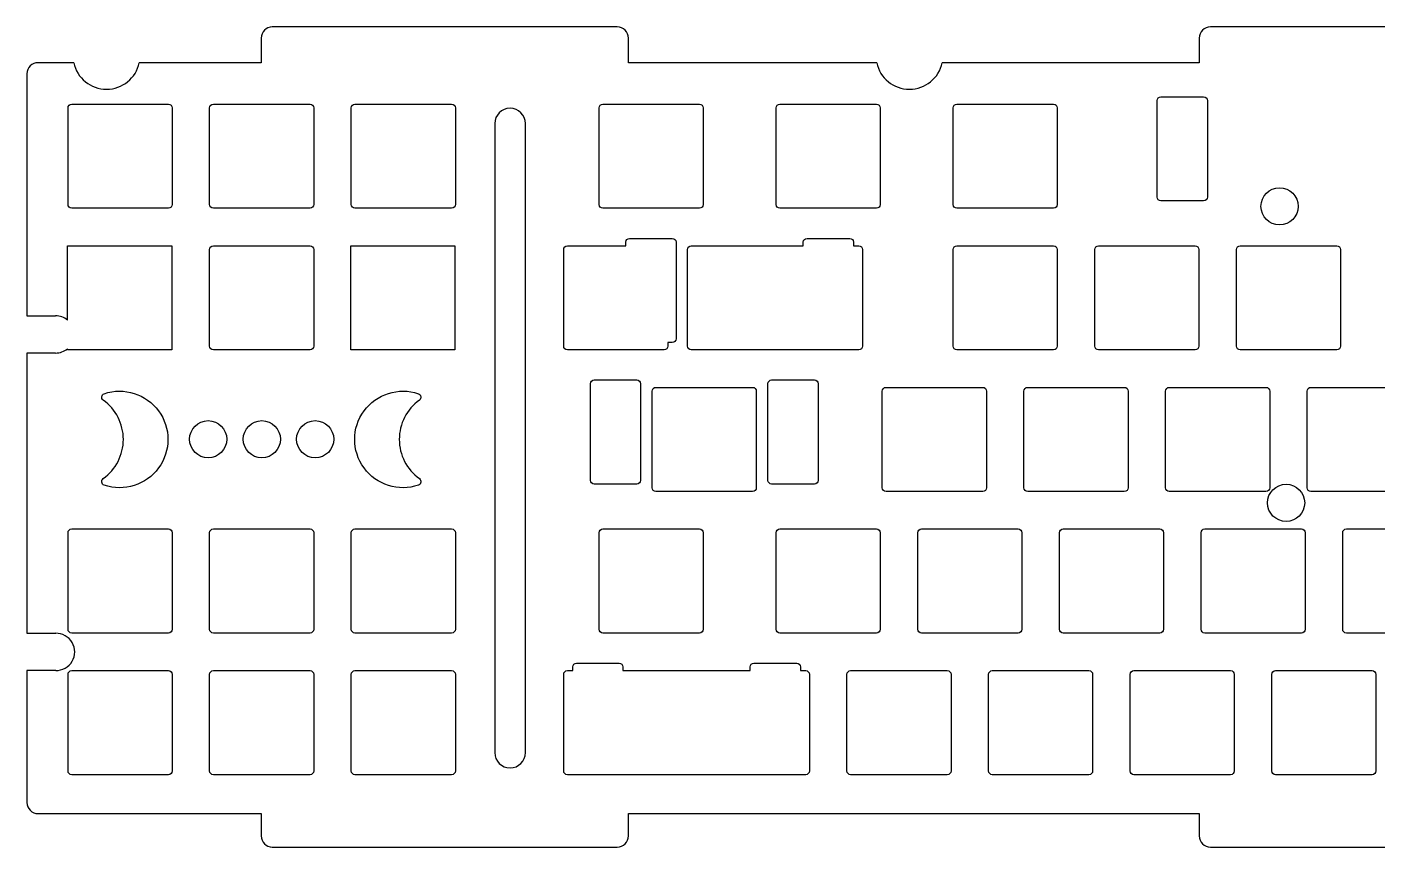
# Model space of a CAD drawing. Header units: millimetres. Extents: x -360 to -2, y -107 to 3.
# Drawn here: x -360.4 to -178.8, y -107.5 to 2.9 of the extents above; entities that cross this region are included whole.
import ezdxf

# ---------------------------------------------------------------- set-up
doc = ezdxf.new("R2010")
doc.units = ezdxf.units.MM
doc.layers.get('0').update_dxf_attribs({"linetype": 'CONTINUOUS'})

msp = doc.modelspace()

# ---------------------------------------------------------------- linework, layer by layer
for p, q in [((-280.97, 2.86), (-327.37, 2.86)), ((-280.97, 2.86), (-327.37, 2.86)), ((-154.8, 2.86), (-201.2, 2.86)), ((-154.8, 2.86), (-201.2, 2.86)), ((-328.87, 1.36), (-328.87, -1.94)), ((-328.87, 1.36), (-328.87, -1.94)), ((-279.47, -1.94), (-279.47, 1.36)), ((-279.47, -1.94), (-279.47, 1.36)), ((-202.7, 1.36), (-202.7, -1.94)), ((-202.7, 1.36), (-202.7, -1.94)), ((-360.37, -3.44), (-360.37, -36)), ((-360.37, -3.44), (-360.37, -36)), ((-354.07, -1.94), (-358.87, -1.94)), ((-354.07, -1.94), (-358.87, -1.94)), ((-328.87, -1.94), (-345.26, -1.94)), ((-328.87, -1.94), (-345.26, -1.94)), ((-246.07, -1.94), (-279.47, -1.94)), ((-246.07, -1.94), (-279.47, -1.94)), ((-202.7, -1.94), (-237.26, -1.94)), ((-202.7, -1.94), (-237.26, -1.94)), ((-208.35, -20.03), (-208.35, -7.03)), ((-208.35, -20.03), (-208.35, -7.03)), ((-207.85, -6.53), (-202.1, -6.53)), ((-207.85, -6.53), (-202.1, -6.53)), ((-201.6, -7.03), (-201.6, -20.03)), ((-201.6, -7.03), (-201.6, -20.03)), ((-354.85, -21.02), (-354.85, -8.03)), ((-354.85, -21.02), (-354.85, -8.03)), ((-354.35, -7.52), (-341.35, -7.52)), ((-354.35, -7.52), (-341.35, -7.52)), ((-340.85, -8.03), (-340.85, -21.02)), ((-340.85, -8.03), (-340.85, -21.02)), ((-335.8, -21.02), (-335.8, -8.03)), ((-335.8, -21.02), (-335.8, -8.03)), ((-335.3, -7.52), (-322.3, -7.52)), ((-335.3, -7.52), (-322.3, -7.52)), ((-321.8, -8.03), (-321.8, -21.02)), ((-321.8, -8.03), (-321.8, -21.02)), ((-316.75, -21.02), (-316.75, -8.03)), ((-316.75, -21.02), (-316.75, -8.03)), ((-316.25, -7.52), (-303.25, -7.52)), ((-316.25, -7.52), (-303.25, -7.52)), ((-302.75, -8.03), (-302.75, -21.02)), ((-302.75, -8.03), (-302.75, -21.02)), ((-283.41, -21.03), (-283.41, -8.03)), ((-283.41, -21.03), (-283.41, -8.03)), ((-282.91, -7.53), (-269.91, -7.53)), ((-282.91, -7.53), (-269.91, -7.53)), ((-269.41, -8.03), (-269.41, -21.03)), ((-269.41, -8.03), (-269.41, -21.03)), ((-259.6, -21.03), (-259.6, -8.03)), ((-259.6, -21.03), (-259.6, -8.03)), ((-259.1, -7.53), (-246.1, -7.53)), ((-259.1, -7.53), (-246.1, -7.53)), ((-245.6, -8.03), (-245.6, -21.03)), ((-245.6, -8.03), (-245.6, -21.03)), ((-235.79, -21.03), (-235.79, -8.03)), ((-235.79, -21.03), (-235.79, -8.03)), ((-235.29, -7.53), (-222.29, -7.53)), ((-235.29, -7.53), (-222.29, -7.53)), ((-221.79, -8.03), (-221.79, -21.03)), ((-221.79, -8.03), (-221.79, -21.03)), ((-341.35, -21.53), (-354.35, -21.53)), ((-341.35, -21.53), (-354.35, -21.53)), ((-322.3, -21.53), (-335.3, -21.53)), ((-322.3, -21.53), (-335.3, -21.53)), ((-303.25, -21.53), (-316.25, -21.53)), ((-303.25, -21.53), (-316.25, -21.53)), ((-269.91, -21.53), (-282.91, -21.53)), ((-269.91, -21.53), (-282.91, -21.53)), ((-246.1, -21.53), (-259.1, -21.53)), ((-246.1, -21.53), (-259.1, -21.53)), ((-222.29, -21.53), (-235.29, -21.53)), ((-222.29, -21.53), (-235.29, -21.53)), ((-202.1, -20.53), (-207.85, -20.53)), ((-202.1, -20.53), (-207.85, -20.53)), ((-354.9, -36.58), (-354.9, -26.58)), ((-354.9, -26.58), (-340.9, -26.58)), ((-354.9, -36.58), (-354.9, -26.58)), ((-354.9, -26.58), (-340.9, -26.58)), ((-340.9, -26.58), (-340.9, -40.58)), ((-340.9, -26.58), (-340.9, -40.58)), ((-335.8, -40.07), (-335.8, -27.08)), ((-335.8, -40.07), (-335.8, -27.08)), ((-335.3, -26.57), (-322.3, -26.57)), ((-335.3, -26.57), (-322.3, -26.57)), ((-321.8, -27.08), (-321.8, -40.07)), ((-321.8, -27.08), (-321.8, -40.07)), ((-288.18, -40.07), (-288.18, -27.08)), ((-288.18, -40.07), (-288.18, -27.08)), ((-287.68, -26.57), (-279.82, -26.57)), ((-287.68, -26.57), (-279.82, -26.57)), ((-279.82, -26.57), (-279.82, -26.08)), ((-279.82, -26.57), (-279.82, -26.08)), ((-279.32, -25.58), (-273.57, -25.58)), ((-279.32, -25.58), (-273.57, -25.58)), ((-273.07, -26.08), (-273.07, -39.08)), ((-273.07, -26.08), (-273.07, -39.08)), ((-271.51, -40.07), (-271.51, -27.08)), ((-271.51, -40.07), (-271.51, -27.08)), ((-271.01, -26.57), (-255.95, -26.57)), ((-271.01, -26.57), (-255.95, -26.57)), ((-255.95, -26.57), (-255.95, -26.08)), ((-255.95, -26.57), (-255.95, -26.08)), ((-255.44, -25.58), (-249.69, -25.58)), ((-255.44, -25.58), (-249.69, -25.58)), ((-249.2, -26.08), (-249.2, -26.57)), ((-249.2, -26.08), (-249.2, -26.57)), ((-249.2, -26.57), (-248.48, -26.57)), ((-249.2, -26.57), (-248.48, -26.57)), ((-247.98, -27.08), (-247.98, -40.07)), ((-247.98, -27.08), (-247.98, -40.07)), ((-235.79, -40.07), (-235.79, -27.08)), ((-235.79, -40.07), (-235.79, -27.08)), ((-235.29, -26.57), (-222.29, -26.57)), ((-235.29, -26.57), (-222.29, -26.57)), ((-221.79, -27.08), (-221.79, -40.07)), ((-221.79, -27.08), (-221.79, -40.07)), ((-216.74, -40.07), (-216.74, -27.08)), ((-216.74, -40.07), (-216.74, -27.08)), ((-216.24, -26.57), (-203.24, -26.57)), ((-216.24, -26.57), (-203.24, -26.57)), ((-202.74, -27.08), (-202.74, -40.07)), ((-202.74, -27.08), (-202.74, -40.07)), ((-197.69, -40.07), (-197.69, -27.08)), ((-197.69, -40.07), (-197.69, -27.08)), ((-197.19, -26.57), (-184.19, -26.57)), ((-197.19, -26.57), (-184.19, -26.57)), ((-183.69, -27.08), (-183.69, -40.07)), ((-183.69, -27.08), (-183.69, -40.07)), ((-360.37, -36), (-356.52, -36)), ((-360.37, -36), (-356.52, -36)), ((-273.57, -39.58), (-274.18, -39.58)), ((-274.18, -39.58), (-274.18, -40.07)), ((-273.57, -39.58), (-274.18, -39.58)), ((-274.18, -39.58), (-274.18, -40.07)), ((-356.52, -41), (-360.37, -41)), ((-360.37, -41), (-360.37, -78.71)), ((-356.52, -41), (-360.37, -41)), ((-360.37, -41), (-360.37, -78.71)), ((-354.9, -40.58), (-354.9, -40.42)), ((-354.9, -40.58), (-354.9, -40.42)), ((-340.9, -40.58), (-354.9, -40.58)), ((-340.9, -40.58), (-354.9, -40.58)), ((-322.3, -40.58), (-335.3, -40.58)), ((-322.3, -40.58), (-335.3, -40.58)), ((-274.68, -40.58), (-287.68, -40.58)), ((-274.68, -40.58), (-287.68, -40.58)), ((-248.48, -40.58), (-271.01, -40.58)), ((-248.48, -40.58), (-271.01, -40.58)), ((-222.29, -40.58), (-235.29, -40.58)), ((-222.29, -40.58), (-235.29, -40.58)), ((-203.24, -40.58), (-216.24, -40.58)), ((-203.24, -40.58), (-216.24, -40.58)), ((-184.19, -40.58), (-197.19, -40.58)), ((-184.19, -40.58), (-197.19, -40.58)), ((-284.58, -58.13), (-284.58, -45.13)), ((-284.58, -58.13), (-284.58, -45.13)), ((-284.08, -44.63), (-278.33, -44.63)), ((-284.08, -44.63), (-278.33, -44.63)), ((-277.84, -45.13), (-277.84, -58.13)), ((-277.84, -45.13), (-277.84, -58.13)), ((-260.71, -58.13), (-260.71, -45.13)), ((-260.71, -58.13), (-260.71, -45.13)), ((-260.21, -44.63), (-254.46, -44.63)), ((-260.21, -44.63), (-254.46, -44.63)), ((-253.96, -45.13), (-253.96, -58.13)), ((-253.96, -45.13), (-253.96, -58.13)), ((-276.27, -59.12), (-276.27, -46.13)), ((-276.27, -59.12), (-276.27, -46.13)), ((-275.77, -45.62), (-262.77, -45.62)), ((-275.77, -45.62), (-262.77, -45.62)), ((-262.27, -46.13), (-262.27, -59.12)), ((-262.27, -46.13), (-262.27, -59.12)), ((-245.32, -59.12), (-245.32, -46.13)), ((-245.32, -59.12), (-245.32, -46.13)), ((-244.82, -45.62), (-231.82, -45.62)), ((-244.82, -45.62), (-231.82, -45.62)), ((-231.31, -46.13), (-231.31, -59.12)), ((-231.31, -46.13), (-231.31, -59.12)), ((-226.27, -59.12), (-226.27, -46.13)), ((-226.27, -59.12), (-226.27, -46.13)), ((-225.77, -45.62), (-212.77, -45.62)), ((-225.77, -45.62), (-212.77, -45.62)), ((-212.26, -46.13), (-212.26, -59.12)), ((-212.26, -46.13), (-212.26, -59.12)), ((-207.22, -59.12), (-207.22, -46.13)), ((-207.22, -59.12), (-207.22, -46.13)), ((-206.72, -45.62), (-193.72, -45.62)), ((-206.72, -45.62), (-193.72, -45.62)), ((-193.21, -46.13), (-193.21, -59.12)), ((-193.21, -46.13), (-193.21, -59.12)), ((-188.17, -59.12), (-188.17, -46.13)), ((-188.17, -59.12), (-188.17, -46.13)), ((-187.67, -45.62), (-174.67, -45.62)), ((-187.67, -45.62), (-174.67, -45.62)), ((-278.33, -58.63), (-284.08, -58.63)), ((-278.33, -58.63), (-284.08, -58.63)), ((-262.77, -59.63), (-275.77, -59.63)), ((-262.77, -59.63), (-275.77, -59.63)), ((-254.46, -58.63), (-260.21, -58.63)), ((-254.46, -58.63), (-260.21, -58.63)), ((-231.82, -59.63), (-244.82, -59.63)), ((-231.82, -59.63), (-244.82, -59.63)), ((-212.77, -59.63), (-225.77, -59.63)), ((-212.77, -59.63), (-225.77, -59.63)), ((-193.72, -59.63), (-206.72, -59.63)), ((-193.72, -59.63), (-206.72, -59.63)), ((-174.67, -59.63), (-187.67, -59.63)), ((-174.67, -59.63), (-187.67, -59.63)), ((-354.85, -78.17), (-354.85, -65.18)), ((-354.85, -78.17), (-354.85, -65.18)), ((-354.35, -64.67), (-341.35, -64.67)), ((-354.35, -64.67), (-341.35, -64.67)), ((-340.85, -65.18), (-340.85, -78.17)), ((-340.85, -65.18), (-340.85, -78.17)), ((-335.8, -78.17), (-335.8, -65.18)), ((-335.8, -78.17), (-335.8, -65.18)), ((-335.3, -64.67), (-322.3, -64.67)), ((-335.3, -64.67), (-322.3, -64.67)), ((-321.8, -65.18), (-321.8, -78.17)), ((-321.8, -65.18), (-321.8, -78.17)), ((-316.75, -78.17), (-316.75, -65.18)), ((-316.75, -78.17), (-316.75, -65.18)), ((-316.25, -64.67), (-303.25, -64.67)), ((-316.25, -64.67), (-303.25, -64.67)), ((-302.75, -65.18), (-302.75, -78.17)), ((-302.75, -65.18), (-302.75, -78.17)), ((-283.42, -78.17), (-283.42, -65.18)), ((-283.42, -78.17), (-283.42, -65.18)), ((-282.92, -64.67), (-269.92, -64.67)), ((-282.92, -64.67), (-269.92, -64.67)), ((-269.41, -65.18), (-269.41, -78.17)), ((-269.41, -65.18), (-269.41, -78.17)), ((-259.6, -78.17), (-259.6, -65.18)), ((-259.6, -78.17), (-259.6, -65.18)), ((-259.1, -64.67), (-246.1, -64.67)), ((-259.1, -64.67), (-246.1, -64.67)), ((-245.6, -65.18), (-245.6, -78.17)), ((-245.6, -65.18), (-245.6, -78.17)), ((-240.55, -78.17), (-240.55, -65.18)), ((-240.55, -78.17), (-240.55, -65.18)), ((-240.05, -64.67), (-227.05, -64.67)), ((-240.05, -64.67), (-227.05, -64.67)), ((-226.55, -65.18), (-226.55, -78.17)), ((-226.55, -65.18), (-226.55, -78.17)), ((-221.5, -78.17), (-221.5, -65.18)), ((-221.5, -78.17), (-221.5, -65.18)), ((-221, -64.67), (-208, -64.67)), ((-221, -64.67), (-208, -64.67)), ((-207.5, -65.18), (-207.5, -78.17)), ((-207.5, -65.18), (-207.5, -78.17)), ((-202.45, -78.17), (-202.45, -65.18)), ((-202.45, -78.17), (-202.45, -65.18)), ((-201.95, -64.67), (-188.95, -64.67)), ((-201.95, -64.67), (-188.95, -64.67)), ((-188.45, -65.18), (-188.45, -78.17)), ((-188.45, -65.18), (-188.45, -78.17)), ((-183.4, -78.17), (-183.4, -65.18)), ((-183.4, -78.17), (-183.4, -65.18)), ((-182.9, -64.67), (-169.9, -64.67)), ((-182.9, -64.67), (-169.9, -64.67)), ((-360.37, -78.71), (-356.5, -78.71)), ((-360.37, -78.71), (-356.5, -78.71)), ((-341.35, -78.68), (-354.35, -78.68)), ((-341.35, -78.68), (-354.35, -78.68)), ((-322.3, -78.68), (-335.3, -78.68)), ((-322.3, -78.68), (-335.3, -78.68)), ((-303.25, -78.68), (-316.25, -78.68)), ((-303.25, -78.68), (-316.25, -78.68)), ((-269.92, -78.68), (-282.92, -78.68)), ((-269.92, -78.68), (-282.92, -78.68)), ((-246.1, -78.68), (-259.1, -78.68)), ((-246.1, -78.68), (-259.1, -78.68)), ((-227.05, -78.68), (-240.05, -78.68)), ((-227.05, -78.68), (-240.05, -78.68)), ((-208, -78.68), (-221, -78.68)), ((-208, -78.68), (-221, -78.68)), ((-188.95, -78.68), (-201.95, -78.68)), ((-188.95, -78.68), (-201.95, -78.68)), ((-169.9, -78.68), (-182.9, -78.68)), ((-169.9, -78.68), (-182.9, -78.68)), ((-286.96, -83.72), (-286.96, -83.23)), ((-286.96, -83.72), (-286.96, -83.23)), ((-286.46, -82.73), (-280.71, -82.73)), ((-286.46, -82.73), (-280.71, -82.73)), ((-280.22, -83.23), (-280.22, -83.72)), ((-280.22, -83.23), (-280.22, -83.72)), ((-263.09, -83.72), (-263.09, -83.23)), ((-263.09, -83.72), (-263.09, -83.23)), ((-262.59, -82.73), (-256.84, -82.73)), ((-262.59, -82.73), (-256.84, -82.73)), ((-256.34, -83.23), (-256.34, -83.72)), ((-256.34, -83.23), (-256.34, -83.72)), ((-356.5, -83.71), (-360.37, -83.71)), ((-360.37, -83.71), (-360.37, -101.46)), ((-356.5, -83.71), (-360.37, -83.71)), ((-360.37, -83.71), (-360.37, -101.46)), ((-354.85, -97.22), (-354.85, -84.23)), ((-354.85, -97.22), (-354.85, -84.23)), ((-354.35, -83.72), (-341.35, -83.72)), ((-354.35, -83.72), (-341.35, -83.72)), ((-340.85, -84.23), (-340.85, -97.22)), ((-340.85, -84.23), (-340.85, -97.22)), ((-335.8, -97.22), (-335.8, -84.23)), ((-335.8, -97.22), (-335.8, -84.23)), ((-335.3, -83.72), (-322.3, -83.72)), ((-335.3, -83.72), (-322.3, -83.72)), ((-321.8, -84.23), (-321.8, -97.22)), ((-321.8, -84.23), (-321.8, -97.22)), ((-316.75, -97.22), (-316.75, -84.23)), ((-316.75, -97.22), (-316.75, -84.23)), ((-316.25, -83.72), (-303.25, -83.72)), ((-316.25, -83.72), (-303.25, -83.72)), ((-302.75, -84.23), (-302.75, -97.22)), ((-302.75, -84.23), (-302.75, -97.22)), ((-288.18, -97.22), (-288.18, -84.23)), ((-288.18, -97.22), (-288.18, -84.23)), ((-287.68, -83.72), (-286.96, -83.72)), ((-287.68, -83.72), (-286.96, -83.72)), ((-280.22, -83.72), (-263.09, -83.72)), ((-280.22, -83.72), (-263.09, -83.72)), ((-256.34, -83.72), (-255.63, -83.72)), ((-256.34, -83.72), (-255.63, -83.72)), ((-255.13, -84.23), (-255.13, -97.22)), ((-255.13, -84.23), (-255.13, -97.22)), ((-250.08, -97.22), (-250.08, -84.23)), ((-250.08, -97.22), (-250.08, -84.23)), ((-249.58, -83.72), (-236.58, -83.72)), ((-249.58, -83.72), (-236.58, -83.72)), ((-236.08, -84.23), (-236.08, -97.22)), ((-236.08, -84.23), (-236.08, -97.22)), ((-231.03, -97.22), (-231.03, -84.23)), ((-231.03, -97.22), (-231.03, -84.23)), ((-230.53, -83.72), (-217.53, -83.72)), ((-230.53, -83.72), (-217.53, -83.72)), ((-217.03, -84.23), (-217.03, -97.22)), ((-217.03, -84.23), (-217.03, -97.22)), ((-211.98, -97.22), (-211.98, -84.23)), ((-211.98, -97.22), (-211.98, -84.23)), ((-211.48, -83.72), (-198.48, -83.72)), ((-211.48, -83.72), (-198.48, -83.72)), ((-197.98, -84.23), (-197.98, -97.22)), ((-197.98, -84.23), (-197.98, -97.22)), ((-192.93, -97.22), (-192.93, -84.23)), ((-192.93, -97.22), (-192.93, -84.23)), ((-192.43, -83.72), (-179.43, -83.72)), ((-192.43, -83.72), (-179.43, -83.72)), ((-178.93, -84.23), (-178.93, -97.22)), ((-178.93, -84.23), (-178.93, -97.22)), ((-341.35, -97.73), (-354.35, -97.73)), ((-341.35, -97.73), (-354.35, -97.73)), ((-322.3, -97.73), (-335.3, -97.73)), ((-322.3, -97.73), (-335.3, -97.73)), ((-303.25, -97.73), (-316.25, -97.73)), ((-303.25, -97.73), (-316.25, -97.73)), ((-255.63, -97.73), (-287.68, -97.73)), ((-255.63, -97.73), (-287.68, -97.73)), ((-236.58, -97.73), (-249.58, -97.73)), ((-236.58, -97.73), (-249.58, -97.73)), ((-217.53, -97.73), (-230.53, -97.73)), ((-217.53, -97.73), (-230.53, -97.73)), ((-198.48, -97.73), (-211.48, -97.73)), ((-198.48, -97.73), (-211.48, -97.73)), ((-179.43, -97.73), (-192.43, -97.73)), ((-179.43, -97.73), (-192.43, -97.73)), ((-358.87, -102.96), (-328.87, -102.96)), ((-358.87, -102.96), (-328.87, -102.96)), ((-328.87, -102.96), (-328.87, -105.96)), ((-328.87, -102.96), (-328.87, -105.96)), ((-279.47, -105.96), (-279.47, -102.96)), ((-279.47, -102.96), (-202.7, -102.96)), ((-279.47, -105.96), (-279.47, -102.96)), ((-279.47, -102.96), (-202.7, -102.96)), ((-202.7, -102.96), (-202.7, -105.96)), ((-202.7, -102.96), (-202.7, -105.96)), ((-327.37, -107.46), (-280.97, -107.46)), ((-327.37, -107.46), (-280.97, -107.46)), ((-201.2, -107.46), (-154.8, -107.46)), ((-201.2, -107.46), (-154.8, -107.46))]:
    msp.add_line(p, q)
for points in [[(-297.45, -94.76, 1), (-293.33, -94.76), (-293.33, -10.14, 1), (-297.45, -10.14)], [(-297.45, -94.76, 1), (-293.33, -94.76), (-293.33, -10.14, 1), (-297.45, -10.14)], [(-350.11, -57.9, 0.512989), (-350.11, -47.35, -0.610914), (-349.98, -46.47, -1.392399), (-349.98, -58.78, -0.610914)], [(-350.11, -57.9, 0.512989), (-350.11, -47.35, -0.610914), (-349.98, -46.47, -1.392399), (-349.98, -58.78, -0.610914)], [(-307.59, -47.35, 0.512989), (-307.59, -57.9, -0.610914), (-307.72, -58.78, -1.392399), (-307.72, -46.47, -0.610914)], [(-307.59, -47.35, 0.512989), (-307.59, -57.9, -0.610914), (-307.72, -58.78, -1.392399), (-307.72, -46.47, -0.610914)]]:
    msp.add_lwpolyline(points, format="xyb", close=True)
msp.add_lwpolyline([(-302.8, -40.58), (-316.8, -40.58), (-316.8, -26.58), (-302.8, -26.58)], close=True)
msp.add_lwpolyline([(-302.8, -40.58), (-316.8, -40.58), (-316.8, -26.58), (-302.8, -26.58)], close=True)
for centre in [(-191.89, -21.27), (-191.89, -21.27), (-336, -52.6), (-336, -52.6), (-328.78, -52.6), (-328.78, -52.6), (-321.6, -52.6), (-321.6, -52.6), (-191.01, -61.16), (-191.01, -61.16)]:
    msp.add_circle(centre, 2.5)
for centre, radius, start, end in [((-327.37, 1.36), 1.5, 90, 180), ((-327.37, 1.36), 1.5, 90, 180), ((-280.97, 1.36), 1.5, 0, 90), ((-280.97, 1.36), 1.5, 0, 90), ((-201.2, 1.36), 1.5, 90, 180), ((-201.2, 1.36), 1.5, 90, 180), ((-358.87, -3.44), 1.5, 90, 180), ((-358.87, -3.44), 1.5, 90, 180), ((-349.67, -1.02), 4.5, 191.8282, 348.1718), ((-349.67, -1.02), 4.5, 191.8282, 348.1718), ((-241.67, -1.02), 4.5, 191.8282, 348.1718), ((-241.67, -1.02), 4.5, 191.8282, 348.1718), ((-356.5, -38.5), 2.5, 50.2379, 90.4831), ((-356.5, -38.5), 2.5, 50.2379, 90.4831), ((-356.5, -38.5), 2.5, 269.5168, 309.7621), ((-356.5, -38.5), 2.5, 269.5168, 309.7621), ((-356.45, -81.21), 2.5, -91.131, 91.1292), ((-356.45, -81.21), 2.5, -91.131, 91.1292), ((-358.87, -101.46), 1.5, 180, 270), ((-358.87, -101.46), 1.5, 180, 270), ((-327.37, -105.96), 1.5, 180, 270), ((-327.37, -105.96), 1.5, 180, 270), ((-280.97, -105.96), 1.5, -90, 0), ((-280.97, -105.96), 1.5, -90, 0), ((-201.2, -105.96), 1.5, 180, 270), ((-201.2, -105.96), 1.5, 180, 270)]:
    msp.add_arc(centre, radius, start, end)
for points in [[(-208.35, -7.03), (-208.35, -6.75), (-208.13, -6.53), (-207.85, -6.53)], [(-208.35, -7.03), (-208.35, -6.75), (-208.13, -6.53), (-207.85, -6.53)], [(-202.1, -6.53), (-201.83, -6.53), (-201.6, -6.75), (-201.6, -7.03)], [(-202.1, -6.53), (-201.83, -6.53), (-201.6, -6.75), (-201.6, -7.03)], [(-354.85, -8.03), (-354.85, -7.75), (-354.63, -7.52), (-354.35, -7.52)], [(-354.85, -8.03), (-354.85, -7.75), (-354.63, -7.52), (-354.35, -7.52)], [(-341.35, -7.52), (-341.07, -7.52), (-340.85, -7.75), (-340.85, -8.03)], [(-341.35, -7.52), (-341.07, -7.52), (-340.85, -7.75), (-340.85, -8.03)], [(-335.8, -8.03), (-335.8, -7.75), (-335.58, -7.52), (-335.3, -7.52)], [(-335.8, -8.03), (-335.8, -7.75), (-335.58, -7.52), (-335.3, -7.52)], [(-322.3, -7.52), (-322.02, -7.52), (-321.8, -7.75), (-321.8, -8.03)], [(-322.3, -7.52), (-322.02, -7.52), (-321.8, -7.75), (-321.8, -8.03)], [(-316.75, -8.03), (-316.75, -7.75), (-316.53, -7.52), (-316.25, -7.52)], [(-316.75, -8.03), (-316.75, -7.75), (-316.53, -7.52), (-316.25, -7.52)], [(-303.25, -7.52), (-302.97, -7.52), (-302.75, -7.75), (-302.75, -8.03)], [(-303.25, -7.52), (-302.97, -7.52), (-302.75, -7.75), (-302.75, -8.03)], [(-283.41, -8.03), (-283.41, -7.75), (-283.19, -7.53), (-282.91, -7.53)], [(-283.41, -8.03), (-283.41, -7.75), (-283.19, -7.53), (-282.91, -7.53)], [(-269.91, -7.53), (-269.64, -7.53), (-269.41, -7.75), (-269.41, -8.03)], [(-269.91, -7.53), (-269.64, -7.53), (-269.41, -7.75), (-269.41, -8.03)], [(-259.6, -8.03), (-259.6, -7.75), (-259.38, -7.53), (-259.1, -7.53)], [(-259.6, -8.03), (-259.6, -7.75), (-259.38, -7.53), (-259.1, -7.53)], [(-246.1, -7.53), (-245.83, -7.53), (-245.6, -7.75), (-245.6, -8.03)], [(-246.1, -7.53), (-245.83, -7.53), (-245.6, -7.75), (-245.6, -8.03)], [(-235.79, -8.03), (-235.79, -7.75), (-235.57, -7.53), (-235.29, -7.53)], [(-235.79, -8.03), (-235.79, -7.75), (-235.57, -7.53), (-235.29, -7.53)], [(-222.29, -7.53), (-222.01, -7.53), (-221.79, -7.75), (-221.79, -8.03)], [(-222.29, -7.53), (-222.01, -7.53), (-221.79, -7.75), (-221.79, -8.03)], [(-354.35, -21.53), (-354.63, -21.53), (-354.85, -21.3), (-354.85, -21.02)], [(-354.35, -21.53), (-354.63, -21.53), (-354.85, -21.3), (-354.85, -21.02)], [(-340.85, -21.02), (-340.85, -21.3), (-341.07, -21.53), (-341.35, -21.53)], [(-340.85, -21.02), (-340.85, -21.3), (-341.07, -21.53), (-341.35, -21.53)], [(-335.3, -21.53), (-335.58, -21.53), (-335.8, -21.3), (-335.8, -21.02)], [(-335.3, -21.53), (-335.58, -21.53), (-335.8, -21.3), (-335.8, -21.02)], [(-321.8, -21.02), (-321.8, -21.3), (-322.02, -21.53), (-322.3, -21.53)], [(-321.8, -21.02), (-321.8, -21.3), (-322.02, -21.53), (-322.3, -21.53)], [(-316.25, -21.53), (-316.53, -21.53), (-316.75, -21.3), (-316.75, -21.02)], [(-316.25, -21.53), (-316.53, -21.53), (-316.75, -21.3), (-316.75, -21.02)], [(-302.75, -21.02), (-302.75, -21.3), (-302.97, -21.53), (-303.25, -21.53)], [(-302.75, -21.02), (-302.75, -21.3), (-302.97, -21.53), (-303.25, -21.53)], [(-282.91, -21.53), (-283.19, -21.53), (-283.41, -21.3), (-283.41, -21.03)], [(-282.91, -21.53), (-283.19, -21.53), (-283.41, -21.3), (-283.41, -21.03)], [(-269.41, -21.03), (-269.41, -21.3), (-269.64, -21.53), (-269.91, -21.53)], [(-269.41, -21.03), (-269.41, -21.3), (-269.64, -21.53), (-269.91, -21.53)], [(-259.1, -21.53), (-259.38, -21.53), (-259.6, -21.3), (-259.6, -21.03)], [(-259.1, -21.53), (-259.38, -21.53), (-259.6, -21.3), (-259.6, -21.03)], [(-245.6, -21.03), (-245.6, -21.3), (-245.83, -21.53), (-246.1, -21.53)], [(-245.6, -21.03), (-245.6, -21.3), (-245.83, -21.53), (-246.1, -21.53)], [(-235.29, -21.53), (-235.57, -21.53), (-235.79, -21.3), (-235.79, -21.03)], [(-235.29, -21.53), (-235.57, -21.53), (-235.79, -21.3), (-235.79, -21.03)], [(-221.79, -21.03), (-221.79, -21.3), (-222.01, -21.53), (-222.29, -21.53)], [(-221.79, -21.03), (-221.79, -21.3), (-222.01, -21.53), (-222.29, -21.53)], [(-207.85, -20.53), (-208.13, -20.53), (-208.35, -20.3), (-208.35, -20.03)], [(-207.85, -20.53), (-208.13, -20.53), (-208.35, -20.3), (-208.35, -20.03)], [(-201.6, -20.03), (-201.6, -20.3), (-201.83, -20.53), (-202.1, -20.53)], [(-201.6, -20.03), (-201.6, -20.3), (-201.83, -20.53), (-202.1, -20.53)], [(-335.8, -27.08), (-335.8, -26.8), (-335.58, -26.57), (-335.3, -26.57)], [(-335.8, -27.08), (-335.8, -26.8), (-335.58, -26.57), (-335.3, -26.57)], [(-322.3, -26.57), (-322.02, -26.57), (-321.8, -26.8), (-321.8, -27.08)], [(-322.3, -26.57), (-322.02, -26.57), (-321.8, -26.8), (-321.8, -27.08)], [(-288.18, -27.08), (-288.18, -26.8), (-287.95, -26.57), (-287.68, -26.57)], [(-288.18, -27.08), (-288.18, -26.8), (-287.95, -26.57), (-287.68, -26.57)], [(-279.82, -26.08), (-279.82, -25.8), (-279.6, -25.58), (-279.32, -25.58)], [(-279.82, -26.08), (-279.82, -25.8), (-279.6, -25.58), (-279.32, -25.58)], [(-273.57, -25.58), (-273.29, -25.58), (-273.07, -25.8), (-273.07, -26.08)], [(-273.57, -25.58), (-273.29, -25.58), (-273.07, -25.8), (-273.07, -26.08)], [(-271.51, -27.08), (-271.51, -26.8), (-271.28, -26.57), (-271.01, -26.57)], [(-271.51, -27.08), (-271.51, -26.8), (-271.28, -26.57), (-271.01, -26.57)], [(-255.95, -26.08), (-255.95, -25.8), (-255.72, -25.58), (-255.44, -25.58)], [(-255.95, -26.08), (-255.95, -25.8), (-255.72, -25.58), (-255.44, -25.58)], [(-249.69, -25.58), (-249.42, -25.58), (-249.2, -25.8), (-249.2, -26.08)], [(-249.69, -25.58), (-249.42, -25.58), (-249.2, -25.8), (-249.2, -26.08)], [(-248.48, -26.57), (-248.21, -26.57), (-247.98, -26.8), (-247.98, -27.08)], [(-248.48, -26.57), (-248.21, -26.57), (-247.98, -26.8), (-247.98, -27.08)], [(-235.79, -27.08), (-235.79, -26.8), (-235.57, -26.57), (-235.29, -26.57)], [(-235.79, -27.08), (-235.79, -26.8), (-235.57, -26.57), (-235.29, -26.57)], [(-222.29, -26.57), (-222.01, -26.57), (-221.79, -26.8), (-221.79, -27.08)], [(-222.29, -26.57), (-222.01, -26.57), (-221.79, -26.8), (-221.79, -27.08)], [(-216.74, -27.08), (-216.74, -26.8), (-216.52, -26.57), (-216.24, -26.57)], [(-216.74, -27.08), (-216.74, -26.8), (-216.52, -26.57), (-216.24, -26.57)], [(-203.24, -26.57), (-202.96, -26.57), (-202.74, -26.8), (-202.74, -27.08)], [(-203.24, -26.57), (-202.96, -26.57), (-202.74, -26.8), (-202.74, -27.08)], [(-197.69, -27.08), (-197.69, -26.8), (-197.47, -26.57), (-197.19, -26.57)], [(-197.69, -27.08), (-197.69, -26.8), (-197.47, -26.57), (-197.19, -26.57)], [(-184.19, -26.57), (-183.91, -26.57), (-183.69, -26.8), (-183.69, -27.08)], [(-184.19, -26.57), (-183.91, -26.57), (-183.69, -26.8), (-183.69, -27.08)], [(-273.07, -39.08), (-273.07, -39.35), (-273.29, -39.58), (-273.57, -39.58)], [(-273.07, -39.08), (-273.07, -39.35), (-273.29, -39.58), (-273.57, -39.58)], [(-335.3, -40.58), (-335.58, -40.58), (-335.8, -40.35), (-335.8, -40.07)], [(-335.3, -40.58), (-335.58, -40.58), (-335.8, -40.35), (-335.8, -40.07)], [(-321.8, -40.07), (-321.8, -40.35), (-322.02, -40.58), (-322.3, -40.58)], [(-321.8, -40.07), (-321.8, -40.35), (-322.02, -40.58), (-322.3, -40.58)], [(-287.68, -40.58), (-287.95, -40.58), (-288.18, -40.35), (-288.18, -40.07)], [(-287.68, -40.58), (-287.95, -40.58), (-288.18, -40.35), (-288.18, -40.07)], [(-274.18, -40.07), (-274.18, -40.35), (-274.4, -40.58), (-274.68, -40.58)], [(-274.18, -40.07), (-274.18, -40.35), (-274.4, -40.58), (-274.68, -40.58)], [(-271.01, -40.58), (-271.28, -40.58), (-271.51, -40.35), (-271.51, -40.07)], [(-271.01, -40.58), (-271.28, -40.58), (-271.51, -40.35), (-271.51, -40.07)], [(-247.98, -40.07), (-247.98, -40.35), (-248.21, -40.58), (-248.48, -40.58)], [(-247.98, -40.07), (-247.98, -40.35), (-248.21, -40.58), (-248.48, -40.58)], [(-235.29, -40.58), (-235.57, -40.58), (-235.79, -40.35), (-235.79, -40.07)], [(-235.29, -40.58), (-235.57, -40.58), (-235.79, -40.35), (-235.79, -40.07)], [(-221.79, -40.07), (-221.79, -40.35), (-222.01, -40.58), (-222.29, -40.58)], [(-221.79, -40.07), (-221.79, -40.35), (-222.01, -40.58), (-222.29, -40.58)], [(-216.24, -40.58), (-216.52, -40.58), (-216.74, -40.35), (-216.74, -40.07)], [(-216.24, -40.58), (-216.52, -40.58), (-216.74, -40.35), (-216.74, -40.07)], [(-202.74, -40.07), (-202.74, -40.35), (-202.96, -40.58), (-203.24, -40.58)], [(-202.74, -40.07), (-202.74, -40.35), (-202.96, -40.58), (-203.24, -40.58)], [(-197.19, -40.58), (-197.47, -40.58), (-197.69, -40.35), (-197.69, -40.07)], [(-197.19, -40.58), (-197.47, -40.58), (-197.69, -40.35), (-197.69, -40.07)], [(-183.69, -40.07), (-183.69, -40.35), (-183.91, -40.58), (-184.19, -40.58)], [(-183.69, -40.07), (-183.69, -40.35), (-183.91, -40.58), (-184.19, -40.58)], [(-284.58, -45.13), (-284.58, -44.85), (-284.36, -44.63), (-284.08, -44.63)], [(-284.58, -45.13), (-284.58, -44.85), (-284.36, -44.63), (-284.08, -44.63)], [(-278.33, -44.63), (-278.06, -44.63), (-277.84, -44.85), (-277.84, -45.13)], [(-278.33, -44.63), (-278.06, -44.63), (-277.84, -44.85), (-277.84, -45.13)], [(-260.71, -45.13), (-260.71, -44.85), (-260.48, -44.63), (-260.21, -44.63)], [(-260.71, -45.13), (-260.71, -44.85), (-260.48, -44.63), (-260.21, -44.63)], [(-254.46, -44.63), (-254.18, -44.63), (-253.96, -44.85), (-253.96, -45.13)], [(-254.46, -44.63), (-254.18, -44.63), (-253.96, -44.85), (-253.96, -45.13)], [(-276.27, -46.13), (-276.27, -45.85), (-276.05, -45.62), (-275.77, -45.62)], [(-276.27, -46.13), (-276.27, -45.85), (-276.05, -45.62), (-275.77, -45.62)], [(-262.77, -45.62), (-262.49, -45.62), (-262.27, -45.85), (-262.27, -46.13)], [(-262.77, -45.62), (-262.49, -45.62), (-262.27, -45.85), (-262.27, -46.13)], [(-245.32, -46.13), (-245.32, -45.85), (-245.09, -45.62), (-244.82, -45.62)], [(-245.32, -46.13), (-245.32, -45.85), (-245.09, -45.62), (-244.82, -45.62)], [(-231.82, -45.62), (-231.54, -45.62), (-231.31, -45.85), (-231.31, -46.13)], [(-231.82, -45.62), (-231.54, -45.62), (-231.31, -45.85), (-231.31, -46.13)], [(-226.27, -46.13), (-226.27, -45.85), (-226.04, -45.62), (-225.77, -45.62)], [(-226.27, -46.13), (-226.27, -45.85), (-226.04, -45.62), (-225.77, -45.62)], [(-212.77, -45.62), (-212.49, -45.62), (-212.26, -45.85), (-212.26, -46.13)], [(-212.77, -45.62), (-212.49, -45.62), (-212.26, -45.85), (-212.26, -46.13)], [(-207.22, -46.13), (-207.22, -45.85), (-206.99, -45.62), (-206.72, -45.62)], [(-207.22, -46.13), (-207.22, -45.85), (-206.99, -45.62), (-206.72, -45.62)], [(-193.72, -45.62), (-193.44, -45.62), (-193.21, -45.85), (-193.21, -46.13)], [(-193.72, -45.62), (-193.44, -45.62), (-193.21, -45.85), (-193.21, -46.13)], [(-188.17, -46.13), (-188.17, -45.85), (-187.94, -45.62), (-187.67, -45.62)], [(-188.17, -46.13), (-188.17, -45.85), (-187.94, -45.62), (-187.67, -45.62)], [(-284.08, -58.63), (-284.36, -58.63), (-284.58, -58.4), (-284.58, -58.13)], [(-284.08, -58.63), (-284.36, -58.63), (-284.58, -58.4), (-284.58, -58.13)], [(-277.84, -58.13), (-277.84, -58.4), (-278.06, -58.63), (-278.33, -58.63)], [(-277.84, -58.13), (-277.84, -58.4), (-278.06, -58.63), (-278.33, -58.63)], [(-275.77, -59.63), (-276.05, -59.63), (-276.27, -59.4), (-276.27, -59.12)], [(-275.77, -59.63), (-276.05, -59.63), (-276.27, -59.4), (-276.27, -59.12)], [(-262.27, -59.12), (-262.27, -59.4), (-262.49, -59.63), (-262.77, -59.63)], [(-262.27, -59.12), (-262.27, -59.4), (-262.49, -59.63), (-262.77, -59.63)], [(-260.21, -58.63), (-260.48, -58.63), (-260.71, -58.4), (-260.71, -58.13)], [(-260.21, -58.63), (-260.48, -58.63), (-260.71, -58.4), (-260.71, -58.13)], [(-253.96, -58.13), (-253.96, -58.4), (-254.18, -58.63), (-254.46, -58.63)], [(-253.96, -58.13), (-253.96, -58.4), (-254.18, -58.63), (-254.46, -58.63)], [(-244.82, -59.63), (-245.09, -59.63), (-245.32, -59.4), (-245.32, -59.12)], [(-244.82, -59.63), (-245.09, -59.63), (-245.32, -59.4), (-245.32, -59.12)], [(-231.31, -59.12), (-231.31, -59.4), (-231.54, -59.63), (-231.82, -59.63)], [(-231.31, -59.12), (-231.31, -59.4), (-231.54, -59.63), (-231.82, -59.63)], [(-225.77, -59.63), (-226.04, -59.63), (-226.27, -59.4), (-226.27, -59.12)], [(-225.77, -59.63), (-226.04, -59.63), (-226.27, -59.4), (-226.27, -59.12)], [(-212.26, -59.12), (-212.26, -59.4), (-212.49, -59.63), (-212.77, -59.63)], [(-212.26, -59.12), (-212.26, -59.4), (-212.49, -59.63), (-212.77, -59.63)], [(-206.72, -59.63), (-206.99, -59.63), (-207.22, -59.4), (-207.22, -59.12)], [(-206.72, -59.63), (-206.99, -59.63), (-207.22, -59.4), (-207.22, -59.12)], [(-193.21, -59.12), (-193.21, -59.4), (-193.44, -59.63), (-193.72, -59.63)], [(-193.21, -59.12), (-193.21, -59.4), (-193.44, -59.63), (-193.72, -59.63)], [(-187.67, -59.63), (-187.94, -59.63), (-188.17, -59.4), (-188.17, -59.12)], [(-187.67, -59.63), (-187.94, -59.63), (-188.17, -59.4), (-188.17, -59.12)], [(-354.85, -65.18), (-354.85, -64.9), (-354.63, -64.67), (-354.35, -64.67)], [(-354.85, -65.18), (-354.85, -64.9), (-354.63, -64.67), (-354.35, -64.67)], [(-341.35, -64.67), (-341.07, -64.67), (-340.85, -64.9), (-340.85, -65.18)], [(-341.35, -64.67), (-341.07, -64.67), (-340.85, -64.9), (-340.85, -65.18)], [(-335.8, -65.18), (-335.8, -64.9), (-335.58, -64.67), (-335.3, -64.67)], [(-335.8, -65.18), (-335.8, -64.9), (-335.58, -64.67), (-335.3, -64.67)], [(-322.3, -64.67), (-322.02, -64.67), (-321.8, -64.9), (-321.8, -65.18)], [(-322.3, -64.67), (-322.02, -64.67), (-321.8, -64.9), (-321.8, -65.18)], [(-316.75, -65.18), (-316.75, -64.9), (-316.53, -64.67), (-316.25, -64.67)], [(-316.75, -65.18), (-316.75, -64.9), (-316.53, -64.67), (-316.25, -64.67)], [(-303.25, -64.67), (-302.97, -64.67), (-302.75, -64.9), (-302.75, -65.18)], [(-303.25, -64.67), (-302.97, -64.67), (-302.75, -64.9), (-302.75, -65.18)], [(-283.42, -65.18), (-283.42, -64.9), (-283.19, -64.67), (-282.92, -64.67)], [(-283.42, -65.18), (-283.42, -64.9), (-283.19, -64.67), (-282.92, -64.67)], [(-269.92, -64.67), (-269.64, -64.67), (-269.41, -64.9), (-269.41, -65.18)], [(-269.92, -64.67), (-269.64, -64.67), (-269.41, -64.9), (-269.41, -65.18)], [(-259.6, -65.18), (-259.6, -64.9), (-259.38, -64.67), (-259.1, -64.67)], [(-259.6, -65.18), (-259.6, -64.9), (-259.38, -64.67), (-259.1, -64.67)], [(-246.1, -64.67), (-245.82, -64.67), (-245.6, -64.9), (-245.6, -65.18)], [(-246.1, -64.67), (-245.82, -64.67), (-245.6, -64.9), (-245.6, -65.18)], [(-240.55, -65.18), (-240.55, -64.9), (-240.33, -64.67), (-240.05, -64.67)], [(-240.55, -65.18), (-240.55, -64.9), (-240.33, -64.67), (-240.05, -64.67)], [(-227.05, -64.67), (-226.77, -64.67), (-226.55, -64.9), (-226.55, -65.18)], [(-227.05, -64.67), (-226.77, -64.67), (-226.55, -64.9), (-226.55, -65.18)], [(-221.5, -65.18), (-221.5, -64.9), (-221.28, -64.67), (-221, -64.67)], [(-221.5, -65.18), (-221.5, -64.9), (-221.28, -64.67), (-221, -64.67)], [(-208, -64.67), (-207.72, -64.67), (-207.5, -64.9), (-207.5, -65.18)], [(-208, -64.67), (-207.72, -64.67), (-207.5, -64.9), (-207.5, -65.18)], [(-202.45, -65.18), (-202.45, -64.9), (-202.23, -64.67), (-201.95, -64.67)], [(-202.45, -65.18), (-202.45, -64.9), (-202.23, -64.67), (-201.95, -64.67)], [(-188.95, -64.67), (-188.67, -64.67), (-188.45, -64.9), (-188.45, -65.18)], [(-188.95, -64.67), (-188.67, -64.67), (-188.45, -64.9), (-188.45, -65.18)], [(-183.4, -65.18), (-183.4, -64.9), (-183.18, -64.67), (-182.9, -64.67)], [(-183.4, -65.18), (-183.4, -64.9), (-183.18, -64.67), (-182.9, -64.67)], [(-354.35, -78.68), (-354.63, -78.68), (-354.85, -78.45), (-354.85, -78.17)], [(-354.35, -78.68), (-354.63, -78.68), (-354.85, -78.45), (-354.85, -78.17)], [(-340.85, -78.17), (-340.85, -78.45), (-341.07, -78.68), (-341.35, -78.68)], [(-340.85, -78.17), (-340.85, -78.45), (-341.07, -78.68), (-341.35, -78.68)], [(-335.3, -78.68), (-335.58, -78.68), (-335.8, -78.45), (-335.8, -78.17)], [(-335.3, -78.68), (-335.58, -78.68), (-335.8, -78.45), (-335.8, -78.17)], [(-321.8, -78.17), (-321.8, -78.45), (-322.02, -78.68), (-322.3, -78.68)], [(-321.8, -78.17), (-321.8, -78.45), (-322.02, -78.68), (-322.3, -78.68)], [(-316.25, -78.68), (-316.53, -78.68), (-316.75, -78.45), (-316.75, -78.17)], [(-316.25, -78.68), (-316.53, -78.68), (-316.75, -78.45), (-316.75, -78.17)], [(-302.75, -78.17), (-302.75, -78.45), (-302.97, -78.68), (-303.25, -78.68)], [(-302.75, -78.17), (-302.75, -78.45), (-302.97, -78.68), (-303.25, -78.68)], [(-282.92, -78.68), (-283.19, -78.68), (-283.42, -78.45), (-283.42, -78.17)], [(-282.92, -78.68), (-283.19, -78.68), (-283.42, -78.45), (-283.42, -78.17)], [(-269.41, -78.17), (-269.41, -78.45), (-269.64, -78.68), (-269.92, -78.68)], [(-269.41, -78.17), (-269.41, -78.45), (-269.64, -78.68), (-269.92, -78.68)], [(-259.1, -78.68), (-259.38, -78.68), (-259.6, -78.45), (-259.6, -78.17)], [(-259.1, -78.68), (-259.38, -78.68), (-259.6, -78.45), (-259.6, -78.17)], [(-245.6, -78.17), (-245.6, -78.45), (-245.82, -78.68), (-246.1, -78.68)], [(-245.6, -78.17), (-245.6, -78.45), (-245.82, -78.68), (-246.1, -78.68)], [(-240.05, -78.68), (-240.33, -78.68), (-240.55, -78.45), (-240.55, -78.17)], [(-240.05, -78.68), (-240.33, -78.68), (-240.55, -78.45), (-240.55, -78.17)], [(-226.55, -78.17), (-226.55, -78.45), (-226.77, -78.68), (-227.05, -78.68)], [(-226.55, -78.17), (-226.55, -78.45), (-226.77, -78.68), (-227.05, -78.68)], [(-221, -78.68), (-221.28, -78.68), (-221.5, -78.45), (-221.5, -78.17)], [(-221, -78.68), (-221.28, -78.68), (-221.5, -78.45), (-221.5, -78.17)], [(-207.5, -78.17), (-207.5, -78.45), (-207.72, -78.68), (-208, -78.68)], [(-207.5, -78.17), (-207.5, -78.45), (-207.72, -78.68), (-208, -78.68)], [(-201.95, -78.68), (-202.23, -78.68), (-202.45, -78.45), (-202.45, -78.17)], [(-201.95, -78.68), (-202.23, -78.68), (-202.45, -78.45), (-202.45, -78.17)], [(-188.45, -78.17), (-188.45, -78.45), (-188.67, -78.68), (-188.95, -78.68)], [(-188.45, -78.17), (-188.45, -78.45), (-188.67, -78.68), (-188.95, -78.68)], [(-182.9, -78.68), (-183.18, -78.68), (-183.4, -78.45), (-183.4, -78.17)], [(-182.9, -78.68), (-183.18, -78.68), (-183.4, -78.45), (-183.4, -78.17)], [(-286.96, -83.23), (-286.96, -82.95), (-286.74, -82.73), (-286.46, -82.73)], [(-286.96, -83.23), (-286.96, -82.95), (-286.74, -82.73), (-286.46, -82.73)], [(-280.71, -82.73), (-280.44, -82.73), (-280.22, -82.95), (-280.22, -83.23)], [(-280.71, -82.73), (-280.44, -82.73), (-280.22, -82.95), (-280.22, -83.23)], [(-263.09, -83.23), (-263.09, -82.95), (-262.86, -82.73), (-262.59, -82.73)], [(-263.09, -83.23), (-263.09, -82.95), (-262.86, -82.73), (-262.59, -82.73)], [(-256.84, -82.73), (-256.56, -82.73), (-256.34, -82.95), (-256.34, -83.23)], [(-256.84, -82.73), (-256.56, -82.73), (-256.34, -82.95), (-256.34, -83.23)], [(-354.85, -84.23), (-354.85, -83.95), (-354.63, -83.72), (-354.35, -83.72)], [(-354.85, -84.23), (-354.85, -83.95), (-354.63, -83.72), (-354.35, -83.72)], [(-341.35, -83.72), (-341.07, -83.72), (-340.85, -83.95), (-340.85, -84.23)], [(-341.35, -83.72), (-341.07, -83.72), (-340.85, -83.95), (-340.85, -84.23)], [(-335.8, -84.23), (-335.8, -83.95), (-335.58, -83.72), (-335.3, -83.72)], [(-335.8, -84.23), (-335.8, -83.95), (-335.58, -83.72), (-335.3, -83.72)], [(-322.3, -83.72), (-322.02, -83.72), (-321.8, -83.95), (-321.8, -84.23)], [(-322.3, -83.72), (-322.02, -83.72), (-321.8, -83.95), (-321.8, -84.23)], [(-316.75, -84.23), (-316.75, -83.95), (-316.53, -83.72), (-316.25, -83.72)], [(-316.75, -84.23), (-316.75, -83.95), (-316.53, -83.72), (-316.25, -83.72)], [(-303.25, -83.72), (-302.97, -83.72), (-302.75, -83.95), (-302.75, -84.23)], [(-303.25, -83.72), (-302.97, -83.72), (-302.75, -83.95), (-302.75, -84.23)], [(-288.18, -84.23), (-288.18, -83.95), (-287.95, -83.72), (-287.68, -83.72)], [(-288.18, -84.23), (-288.18, -83.95), (-287.95, -83.72), (-287.68, -83.72)], [(-255.63, -83.72), (-255.35, -83.72), (-255.13, -83.95), (-255.13, -84.23)], [(-255.63, -83.72), (-255.35, -83.72), (-255.13, -83.95), (-255.13, -84.23)], [(-250.08, -84.23), (-250.08, -83.95), (-249.85, -83.72), (-249.58, -83.72)], [(-250.08, -84.23), (-250.08, -83.95), (-249.85, -83.72), (-249.58, -83.72)], [(-236.58, -83.72), (-236.3, -83.72), (-236.08, -83.95), (-236.08, -84.23)], [(-236.58, -83.72), (-236.3, -83.72), (-236.08, -83.95), (-236.08, -84.23)], [(-231.03, -84.23), (-231.03, -83.95), (-230.8, -83.72), (-230.53, -83.72)], [(-231.03, -84.23), (-231.03, -83.95), (-230.8, -83.72), (-230.53, -83.72)], [(-217.53, -83.72), (-217.25, -83.72), (-217.03, -83.95), (-217.03, -84.23)], [(-217.53, -83.72), (-217.25, -83.72), (-217.03, -83.95), (-217.03, -84.23)], [(-211.98, -84.23), (-211.98, -83.95), (-211.75, -83.72), (-211.48, -83.72)], [(-211.98, -84.23), (-211.98, -83.95), (-211.75, -83.72), (-211.48, -83.72)], [(-198.48, -83.72), (-198.2, -83.72), (-197.98, -83.95), (-197.98, -84.23)], [(-198.48, -83.72), (-198.2, -83.72), (-197.98, -83.95), (-197.98, -84.23)], [(-192.93, -84.23), (-192.93, -83.95), (-192.7, -83.72), (-192.43, -83.72)], [(-192.93, -84.23), (-192.93, -83.95), (-192.7, -83.72), (-192.43, -83.72)], [(-179.43, -83.72), (-179.15, -83.72), (-178.93, -83.95), (-178.93, -84.23)], [(-179.43, -83.72), (-179.15, -83.72), (-178.93, -83.95), (-178.93, -84.23)], [(-354.35, -97.73), (-354.63, -97.73), (-354.85, -97.5), (-354.85, -97.22)], [(-354.35, -97.73), (-354.63, -97.73), (-354.85, -97.5), (-354.85, -97.22)], [(-340.85, -97.22), (-340.85, -97.5), (-341.07, -97.73), (-341.35, -97.73)], [(-340.85, -97.22), (-340.85, -97.5), (-341.07, -97.73), (-341.35, -97.73)], [(-335.3, -97.73), (-335.58, -97.73), (-335.8, -97.5), (-335.8, -97.22)], [(-335.3, -97.73), (-335.58, -97.73), (-335.8, -97.5), (-335.8, -97.22)], [(-321.8, -97.22), (-321.8, -97.5), (-322.02, -97.73), (-322.3, -97.73)], [(-321.8, -97.22), (-321.8, -97.5), (-322.02, -97.73), (-322.3, -97.73)], [(-316.25, -97.73), (-316.53, -97.73), (-316.75, -97.5), (-316.75, -97.22)], [(-316.25, -97.73), (-316.53, -97.73), (-316.75, -97.5), (-316.75, -97.22)], [(-302.75, -97.22), (-302.75, -97.5), (-302.97, -97.73), (-303.25, -97.73)], [(-302.75, -97.22), (-302.75, -97.5), (-302.97, -97.73), (-303.25, -97.73)], [(-287.68, -97.73), (-287.95, -97.73), (-288.18, -97.5), (-288.18, -97.22)], [(-287.68, -97.73), (-287.95, -97.73), (-288.18, -97.5), (-288.18, -97.22)], [(-255.13, -97.22), (-255.13, -97.5), (-255.35, -97.73), (-255.63, -97.73)], [(-255.13, -97.22), (-255.13, -97.5), (-255.35, -97.73), (-255.63, -97.73)], [(-249.58, -97.73), (-249.85, -97.73), (-250.08, -97.5), (-250.08, -97.22)], [(-249.58, -97.73), (-249.85, -97.73), (-250.08, -97.5), (-250.08, -97.22)], [(-236.08, -97.22), (-236.08, -97.5), (-236.3, -97.73), (-236.58, -97.73)], [(-236.08, -97.22), (-236.08, -97.5), (-236.3, -97.73), (-236.58, -97.73)], [(-230.53, -97.73), (-230.8, -97.73), (-231.03, -97.5), (-231.03, -97.22)], [(-230.53, -97.73), (-230.8, -97.73), (-231.03, -97.5), (-231.03, -97.22)], [(-217.03, -97.22), (-217.03, -97.5), (-217.25, -97.73), (-217.53, -97.73)], [(-217.03, -97.22), (-217.03, -97.5), (-217.25, -97.73), (-217.53, -97.73)], [(-211.48, -97.73), (-211.75, -97.73), (-211.98, -97.5), (-211.98, -97.22)], [(-211.48, -97.73), (-211.75, -97.73), (-211.98, -97.5), (-211.98, -97.22)], [(-197.98, -97.22), (-197.98, -97.5), (-198.2, -97.73), (-198.48, -97.73)], [(-197.98, -97.22), (-197.98, -97.5), (-198.2, -97.73), (-198.48, -97.73)], [(-192.43, -97.73), (-192.7, -97.73), (-192.93, -97.5), (-192.93, -97.22)], [(-192.43, -97.73), (-192.7, -97.73), (-192.93, -97.5), (-192.93, -97.22)], [(-178.93, -97.22), (-178.93, -97.5), (-179.15, -97.73), (-179.43, -97.73)], [(-178.93, -97.22), (-178.93, -97.5), (-179.15, -97.73), (-179.43, -97.73)]]:
    msp.add_open_spline(points, degree=3)

doc.saveas('drawing.dxf')
